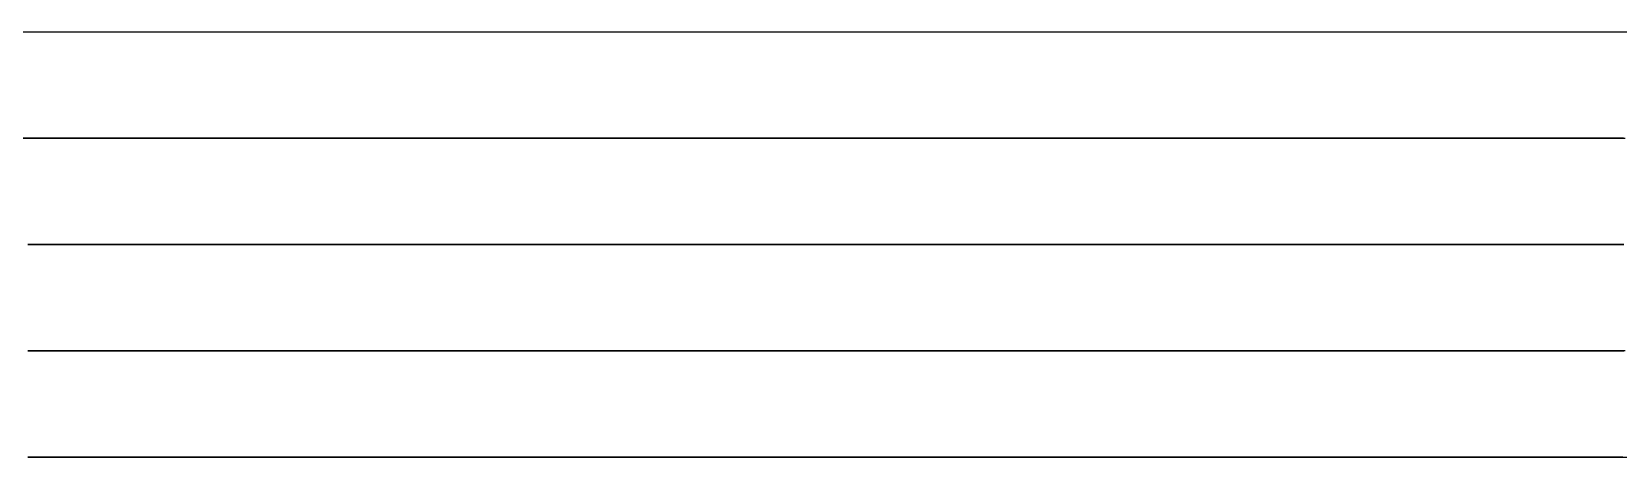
# Model space of a CAD drawing. Extents: x 0 to 9000, y -400 to 0.
# Drawn here: x 3910 to 5401, y -400 to 0 of the extents above; entities that cross this region are included whole.
import ezdxf

# ---------------------------------------------------------------- set-up
doc = ezdxf.new("R2010")
doc.units = 0

msp = doc.modelspace()

# ---------------------------------------------------------------- linework, layer by layer
at = {"layer": 'LAY0', "color": 2}
for points in [[(3888.86, -0.1), (3916.64, -0.1), (3937.48, -0.1), (3958.32, -0.1), (3979.16, -0.1), (4000, -0.1), (4010.42, -0.1), (4020.83, -0.1), (4031.25, -0.1), (4041.66, -0.1), (4055.55, -0.1), (4069.44, -0.1), (4083.33, -0.1), (4093.75, -0.1), (4104.16, -0.1), (4114.58, -0.1), (4125, -0.1), (4135.42, -0.1), (4145.83, -0.1), (4156.25, -0.1), (4166.66, -0.1), (4180.55, -0.1), (4194.44, -0.1), (4208.33, -0.1), (4218.75, -0.1), (4229.16, -0.1), (4239.58, -0.1), (4250, -0.1), (4260.42, -0.1), (4270.83, -0.1), (4281.25, -0.1), (4291.66, -0.1), (4305.55, -0.1), (4319.44, -0.1), (4333.33, -0.1), (4343.75, -0.1), (4354.16, -0.1), (4364.58, -0.1), (4375, -0.1), (4385.41, -0.1), (4395.83, -0.1), (4406.25, -0.1), (4416.66, -0.1), (4430.55, -0.1), (4444.44, -0.1), (4458.33, -0.1), (4468.75, -0.1), (4479.16, -0.1), (4489.58, -0.1), (4500, -0.1), (4510.42, -0.1), (4520.83, -0.1), (4531.25, -0.1), (4541.66, -0.1), (4555.55, -0.1), (4569.44, -0.1), (4583.33, -0.1), (4593.75, -0.1), (4604.16, -0.1), (4614.58, -0.1), (4625, -0.1), (4635.42, -0.1), (4645.83, -0.1), (4656.25, -0.1), (4666.66, -0.1), (4680.55, -0.1), (4694.44, -0.1), (4708.33, -0.1), (4718.75, -0.1), (4729.16, -0.1), (4739.58, -0.1), (4750, -0.1), (4760.42, -0.1), (4770.83, -0.1), (4781.25, -0.1), (4791.66, -0.1), (4805.55, -0.1), (4819.44, -0.1), (4833.33, -0.1), (4843.75, -0.1), (4854.17, -0.1), (4864.58, -0.1), (4875, -0.1), (4885.42, -0.1), (4895.83, -0.1), (4906.25, -0.1), (4916.66, -0.1), (4930.55, -0.1), (4944.44, -0.1), (4958.33, -0.1), (4968.75, -0.1), (4979.17, -0.1), (4989.58, -0.1), (5000, -0.1), (5010.41, -0.1), (5020.82, -0.1), (5031.23, -0.1), (5041.64, -0.1), (5055.53, -0.1), (5069.42, -0.1), (5083.31, -0.1), (5093.73, -0.1), (5104.15, -0.1), (5114.58, -0.1), (5125, -0.1), (5135.41, -0.1), (5145.82, -0.1), (5156.23, -0.1), (5166.65, -0.1), (5180.53, -0.1), (5194.42, -0.1), (5208.31, -0.1), (5218.73, -0.1), (5229.15, -0.1), (5239.58, -0.1), (5250, -0.1), (5260.41, -0.1), (5270.82, -0.1), (5281.24, -0.1), (5291.65, -0.1), (5305.54, -0.1), (5319.43, -0.1), (5333.32, -0.1), (5343.74, -0.1), (5354.16, -0.1), (5364.58, -0.1), (5375, -0.1), (5385.41, -0.1), (5395.82, -0.1), (5406.24, -0.1)], [(3888.9, -0.100003), (3916.68, -0.100003), (3937.51, -0.100003), (3958.34, -0.100003), (3979.17, -0.100003), (4000, -0.100003), (4010.42, -0.100003), (4020.83, -0.100003), (4031.25, -0.100003), (4041.67, -0.100003), (4055.56, -0.100003), (4069.45, -0.100003), (4083.33, -0.100003), (4093.75, -0.100003), (4104.17, -0.100003), (4114.58, -0.100003), (4125, -0.100003), (4135.42, -0.100003), (4145.83, -0.100003), (4156.25, -0.100003), (4166.67, -0.100003), (4180.56, -0.100003), (4194.45, -0.100003), (4208.34, -0.100003), (4218.75, -0.100003), (4229.17, -0.100003), (4239.58, -0.100003), (4250, -0.100003), (4260.42, -0.100003), (4270.83, -0.100003), (4281.25, -0.100003), (4291.67, -0.100003), (4305.56, -0.100003), (4319.45, -0.100003), (4333.34, -0.100003), (4343.75, -0.100003), (4354.17, -0.100003), (4364.58, -0.100003), (4375, -0.100003), (4385.42, -0.100003), (4395.83, -0.100003), (4406.25, -0.100003), (4416.67, -0.100003), (4430.56, -0.100003), (4444.45, -0.100003), (4458.34, -0.100003), (4468.75, -0.100003), (4479.17, -0.100003), (4489.58, -0.100003), (4500, -0.100003), (4510.42, -0.100003), (4520.83, -0.100003), (4531.25, -0.100003), (4541.67, -0.100003), (4555.56, -0.100003), (4569.45, -0.100003), (4583.33, -0.100003), (4593.75, -0.100003), (4604.17, -0.100003), (4614.58, -0.100003), (4625, -0.100003), (4635.42, -0.100003), (4645.83, -0.100003), (4656.25, -0.100003), (4666.67, -0.100003), (4680.56, -0.100003), (4694.45, -0.100003), (4708.33, -0.100003), (4718.75, -0.100003), (4729.17, -0.100003), (4739.58, -0.100003), (4750, -0.100003), (4760.42, -0.100003), (4770.83, -0.100003), (4781.25, -0.100003), (4791.67, -0.100003), (4805.56, -0.100003), (4819.45, -0.100003), (4833.33, -0.100003), (4843.75, -0.100003), (4854.17, -0.100003), (4864.58, -0.100003), (4875, -0.100003), (4885.42, -0.100003), (4895.83, -0.100003), (4906.25, -0.100003), (4916.67, -0.100003), (4930.56, -0.100003), (4944.45, -0.100003), (4958.33, -0.100003), (4968.75, -0.100003), (4979.17, -0.100003), (4989.58, -0.100003), (5000, -0.100003), (5010.42, -0.100003), (5020.83, -0.100003), (5031.25, -0.100003), (5041.67, -0.100003), (5055.56, -0.100003), (5069.44, -0.100003), (5083.33, -0.100003), (5093.75, -0.100003), (5104.17, -0.100003), (5114.58, -0.100003), (5125, -0.100003), (5135.42, -0.100003), (5145.83, -0.100003), (5156.25, -0.100003), (5166.67, -0.100003), (5180.56, -0.100003), (5194.44, -0.100003), (5208.33, -0.100003), (5218.75, -0.100003), (5229.17, -0.100003), (5239.58, -0.100003), (5250, -0.100003), (5260.42, -0.100003), (5270.83, -0.100003), (5281.25, -0.100003), (5291.67, -0.100003), (5305.56, -0.100003), (5319.44, -0.100003), (5333.33, -0.100003), (5343.75, -0.100003), (5354.17, -0.100003), (5364.58, -0.100003), (5375, -0.100003), (5385.42, -0.100003), (5395.83, -0.100003), (5406.25, -0.100003)], [(4000, -0.1), (4010.42, -0.1), (4020.83, -0.1), (4031.25, -0.1), (4041.67, -0.1), (4055.56, -0.1), (4069.44, -0.1), (4083.33, -0.1), (4093.75, -0.1), (4104.17, -0.1), (4114.58, -0.1), (4125, -0.1), (4135.42, -0.1), (4145.83, -0.1), (4156.25, -0.1), (4166.67, -0.1), (4180.56, -0.1), (4194.44, -0.1), (4208.33, -0.1), (4218.75, -0.1), (4229.17, -0.1), (4239.58, -0.1), (4250, -0.1), (4260.42, -0.1), (4270.83, -0.1), (4281.25, -0.1), (4291.67, -0.1), (4305.56, -0.1), (4319.44, -0.1), (4333.33, -0.1), (4343.75, -0.1), (4354.17, -0.1), (4364.58, -0.1), (4375, -0.1), (4385.42, -0.1), (4395.83, -0.1), (4406.25, -0.1), (4416.67, -0.1), (4430.56, -0.1), (4444.44, -0.1), (4458.33, -0.1), (4468.75, -0.1), (4479.17, -0.1), (4489.58, -0.1), (4500, -0.1), (4510.42, -0.1), (4520.83, -0.1), (4531.25, -0.1), (4541.67, -0.1), (4555.56, -0.1), (4569.44, -0.1), (4583.33, -0.1), (4593.75, -0.1), (4604.17, -0.1), (4614.58, -0.1), (4625, -0.1), (4635.42, -0.1), (4645.83, -0.1), (4656.25, -0.1), (4666.67, -0.1), (4680.56, -0.1), (4694.44, -0.1), (4708.33, -0.1), (4718.75, -0.1), (4729.17, -0.1), (4739.58, -0.1), (4750, -0.1), (4760.42, -0.1), (4770.83, -0.1), (4781.25, -0.1), (4791.67, -0.1), (4805.56, -0.1), (4819.44, -0.1), (4833.33, -0.1), (4843.75, -0.1), (4854.17, -0.1), (4864.58, -0.1), (4875, -0.1), (4885.42, -0.1), (4895.83, -0.1), (4906.25, -0.1), (4916.67, -0.1), (4930.56, -0.1), (4944.44, -0.1), (4958.33, -0.1), (4968.75, -0.1), (4979.17, -0.1), (4989.58, -0.1), (5000, -0.1), (5009.62, -0.1), (5019.25, -0.1), (5028.89, -0.1), (5038.54, -0.1), (5051.44, -0.1), (5064.35, -0.1), (5077.29, -0.1), (5087.01, -0.1), (5096.75, -0.1), (5106.49, -0.1), (5116.26, -0.1), (5125.87, -0.1), (5135.5, -0.1), (5145.14, -0.1), (5154.79, -0.1), (5167.68, -0.1), (5180.6, -0.1), (5193.54, -0.1), (5203.26, -0.1), (5213, -0.1), (5222.75, -0.1), (5232.51, -0.1), (5242.12, -0.1), (5251.74, -0.1), (5261.38, -0.1), (5271.03, -0.1), (5283.92, -0.1), (5296.84, -0.1), (5309.78, -0.1), (5319.51, -0.1), (5329.24, -0.1), (5339, -0.1), (5348.77, -0.1), (5358.37, -0.1), (5367.99, -0.1), (5377.63, -0.1), (5387.28, -0.1), (5400.16, -0.1), (5413.08, -0.1)], [(5405.92, -100.1), (5395.51, -100.1), (5385.2, -100.1), (5375, -100.1), (5364.85, -100.1), (5354.56, -100.1), (5344.15, -100.1), (5333.65, -100.1), (5319.56, -100.1), (5305.44, -100.1), (5291.35, -100.1), (5280.85, -100.1), (5270.44, -100.1), (5260.15, -100.1), (5250, -100.1), (5239.92, -100.1), (5229.66, -100.1), (5219.25, -100.1), (5208.73, -100.1), (5194.59, -100.1), (5180.41, -100.1), (5166.27, -100.1), (5155.75, -100.1), (5145.34, -100.1), (5135.08, -100.1), (5125, -100.1), (5114.98, -100.1), (5104.74, -100.1), (5094.34, -100.1), (5083.8, -100.1), (5069.62, -100.1), (5055.38, -100.1), (5041.2, -100.1), (5030.66, -100.1), (5020.26, -100.1), (5010.02, -100.1), (5000, -100.1), (4989.54, -100.1), (4979.1, -100.1), (4968.68, -100.1), (4958.28, -100.1), (4944.43, -100.1), (4930.58, -100.1), (4916.72, -100.1), (4906.32, -100.1), (4895.9, -100.1), (4885.46, -100.1), (4875, -100.1), (4864.54, -100.1), (4854.11, -100.1), (4843.69, -100.1), (4833.28, -100.1), (4819.43, -100.1), (4805.58, -100.1), (4791.72, -100.1), (4781.31, -100.1), (4770.9, -100.1), (4760.46, -100.1), (4750, -100.1), (4739.54, -100.1), (4729.11, -100.1), (4718.69, -100.1), (4708.29, -100.1), (4694.43, -100.1), (4680.58, -100.1), (4666.72, -100.1), (4656.31, -100.1), (4645.89, -100.1), (4635.46, -100.1), (4625, -100.1), (4614.54, -100.1), (4604.11, -100.1), (4593.69, -100.1), (4583.29, -100.1), (4569.43, -100.1), (4555.58, -100.1), (4541.72, -100.1), (4531.31, -100.1), (4520.89, -100.1), (4510.46, -100.1), (4500, -100.1), (4489.55, -100.1), (4479.12, -100.1), (4468.7, -100.1), (4458.3, -100.1), (4444.43, -100.1), (4430.57, -100.1), (4416.71, -100.1), (4406.3, -100.1), (4395.88, -100.1), (4385.45, -100.1), (4375, -100.1), (4364.54, -100.1), (4354.11, -100.1), (4343.69, -100.1), (4333.29, -100.1), (4319.43, -100.1), (4305.58, -100.1), (4291.72, -100.1), (4281.31, -100.1), (4270.89, -100.1), (4260.46, -100.1), (4250, -100.1), (4239.53, -100.1), (4229.09, -100.1), (4218.68, -100.1), (4208.28, -100.1), (4194.42, -100.1), (4180.58, -100.1), (4166.73, -100.1), (4156.33, -100.1), (4145.91, -100.1), (4135.47, -100.1), (4125, -100.1), (4114.52, -100.1), (4104.08, -100.1), (4093.66, -100.1), (4083.26, -100.1), (4069.42, -100.1), (4055.58, -100.1), (4041.74, -100.1), (4031.34, -100.1), (4020.92, -100.1), (4010.48, -100.1), (4000, -100.1), (3979.06, -100.1), (3958.18, -100.1), (3937.35, -100.1), (3916.55, -100.1), (3888.85, -100.1)], [(3888.85, -100.1), (3916.6, -100.1), (3937.43, -100.1), (3958.27, -100.1), (3979.12, -100.1), (4000, -100.1), (4010.44, -100.1), (4020.86, -100.1), (4031.28, -100.1), (4041.69, -100.1), (4055.56, -100.1), (4069.43, -100.1), (4083.31, -100.1), (4093.72, -100.1), (4104.14, -100.1), (4114.56, -100.1), (4125, -100.1), (4135.43, -100.1), (4145.85, -100.1), (4156.27, -100.1), (4166.68, -100.1), (4180.56, -100.1), (4194.43, -100.1), (4208.31, -100.1), (4218.73, -100.1), (4229.14, -100.1), (4239.57, -100.1), (4250, -100.1), (4260.43, -100.1), (4270.85, -100.1), (4281.26, -100.1), (4291.67, -100.1), (4305.55, -100.1), (4319.43, -100.1), (4333.32, -100.1), (4343.73, -100.1), (4354.15, -100.1), (4364.57, -100.1), (4375, -100.1), (4385.42, -100.1), (4395.84, -100.1), (4406.26, -100.1), (4416.67, -100.1), (4430.55, -100.1), (4444.44, -100.1), (4458.32, -100.1), (4468.74, -100.1), (4479.15, -100.1), (4489.57, -100.1), (4500, -100.1), (4510.42, -100.1), (4520.84, -100.1), (4531.26, -100.1), (4541.67, -100.1), (4555.56, -100.1), (4569.44, -100.1), (4583.32, -100.1), (4593.73, -100.1), (4604.15, -100.1), (4614.57, -100.1), (4625, -100.1), (4635.42, -100.1), (4645.84, -100.1), (4656.26, -100.1), (4666.67, -100.1), (4680.56, -100.1), (4694.44, -100.1), (4708.32, -100.1), (4718.74, -100.1), (4729.15, -100.1), (4739.57, -100.1), (4750, -100.1), (4760.42, -100.1), (4770.84, -100.1), (4781.26, -100.1), (4791.67, -100.1), (4805.56, -100.1), (4819.44, -100.1), (4833.32, -100.1), (4843.74, -100.1), (4854.15, -100.1), (4864.57, -100.1), (4875, -100.1), (4885.42, -100.1), (4895.84, -100.1), (4906.26, -100.1), (4916.67, -100.1), (4930.56, -100.1), (4944.44, -100.1), (4958.32, -100.1), (4968.74, -100.1), (4979.15, -100.1), (4989.58, -100.1), (5000, -100.1), (5010.41, -100.1), (5020.82, -100.1), (5031.23, -100.1), (5041.64, -100.1), (5055.53, -100.1), (5069.42, -100.1), (5083.31, -100.1), (5093.73, -100.1), (5104.15, -100.1), (5114.58, -100.1), (5125, -100.1), (5135.41, -100.1), (5145.82, -100.1), (5156.23, -100.1), (5166.65, -100.1), (5180.53, -100.1), (5194.42, -100.1), (5208.31, -100.1), (5218.73, -100.1), (5229.15, -100.1), (5239.58, -100.1), (5250, -100.1), (5260.41, -100.1), (5270.82, -100.1), (5281.24, -100.1), (5291.65, -100.1), (5305.54, -100.1), (5319.43, -100.1), (5333.32, -100.1), (5343.74, -100.1), (5354.16, -100.1), (5364.58, -100.1), (5375, -100.1), (5385.41, -100.1), (5395.82, -100.1), (5406.24, -100.1)], [(4000, -100.1), (4010.42, -100.1), (4020.83, -100.1), (4031.25, -100.1), (4041.67, -100.1), (4055.56, -100.1), (4069.44, -100.1), (4083.33, -100.1), (4093.75, -100.1), (4104.17, -100.1), (4114.58, -100.1), (4125, -100.1), (4135.42, -100.1), (4145.83, -100.1), (4156.25, -100.1), (4166.67, -100.1), (4180.56, -100.1), (4194.44, -100.1), (4208.33, -100.1), (4218.75, -100.1), (4229.17, -100.1), (4239.58, -100.1), (4250, -100.1), (4260.42, -100.1), (4270.83, -100.1), (4281.25, -100.1), (4291.67, -100.1), (4305.56, -100.1), (4319.44, -100.1), (4333.33, -100.1), (4343.75, -100.1), (4354.17, -100.1), (4364.58, -100.1), (4375, -100.1), (4385.42, -100.1), (4395.83, -100.1), (4406.25, -100.1), (4416.67, -100.1), (4430.56, -100.1), (4444.44, -100.1), (4458.33, -100.1), (4468.75, -100.1), (4479.17, -100.1), (4489.58, -100.1), (4500, -100.1), (4510.42, -100.1), (4520.83, -100.1), (4531.25, -100.1), (4541.67, -100.1), (4555.56, -100.1), (4569.44, -100.1), (4583.33, -100.1), (4593.75, -100.1), (4604.17, -100.1), (4614.58, -100.1), (4625, -100.1), (4635.42, -100.1), (4645.83, -100.1), (4656.25, -100.1), (4666.67, -100.1), (4680.56, -100.1), (4694.44, -100.1), (4708.33, -100.1), (4718.75, -100.1), (4729.17, -100.1), (4739.58, -100.1), (4750, -100.1), (4760.42, -100.1), (4770.83, -100.1), (4781.25, -100.1), (4791.67, -100.1), (4805.56, -100.1), (4819.44, -100.1), (4833.33, -100.1), (4843.75, -100.1), (4854.17, -100.1), (4864.58, -100.1), (4875, -100.1), (4885.42, -100.1), (4895.83, -100.1), (4906.25, -100.1), (4916.67, -100.1), (4930.56, -100.1), (4944.44, -100.1), (4958.33, -100.1), (4968.75, -100.1), (4979.17, -100.1), (4989.58, -100.1), (5000, -100.1), (5009.43, -100.1), (5018.91, -100.1), (5028.42, -100.1), (5037.98, -100.1), (5050.8, -100.1), (5063.7, -100.1), (5076.69, -100.1), (5086.5, -100.1), (5096.36, -100.1), (5106.28, -100.1), (5116.26, -100.1), (5125.36, -100.1), (5134.53, -100.1), (5143.78, -100.1), (5153.11, -100.1), (5165.72, -100.1), (5178.54, -100.1), (5191.6, -100.1), (5201.57, -100.1), (5211.7, -100.1), (5222.01, -100.1), (5232.51, -100.1), (5241.34, -100.1), (5250.22, -100.1), (5259.18, -100.1), (5268.25, -100.1), (5280.57, -100.1), (5293.22, -100.1), (5306.28, -100.1), (5316.39, -100.1), (5326.81, -100.1), (5337.59, -100.1), (5348.77, -100.1), (5357.39, -100.1), (5365.99, -100.1), (5374.63, -100.1), (5383.38, -100.1), (5395.3, -100.1), (5407.67, -100.1)], [(5406.29, -200.1), (5395.88, -200.1), (5385.45, -200.1), (5375, -200.1), (5364.54, -200.1), (5354.11, -200.1), (5343.69, -200.1), (5333.29, -200.1), (5319.43, -200.1), (5305.57, -200.1), (5291.71, -200.1), (5281.31, -200.1), (5270.89, -200.1), (5260.46, -200.1), (5250, -200.1), (5239.53, -200.1), (5229.09, -200.1), (5218.67, -200.1), (5208.27, -200.1), (5194.42, -200.1), (5180.58, -200.1), (5166.73, -200.1), (5156.33, -200.1), (5145.91, -200.1), (5135.47, -200.1), (5125, -200.1), (5114.51, -200.1), (5104.06, -200.1), (5093.65, -200.1), (5083.25, -200.1), (5069.41, -200.1), (5055.59, -200.1), (5041.75, -200.1), (5031.35, -200.1), (5020.94, -200.1), (5010.49, -200.1), (5000, -200.1), (4989.6, -200.1), (4979.18, -200.1), (4968.77, -200.1), (4958.35, -200.1), (4944.45, -200.1), (4930.55, -200.1), (4916.65, -200.1), (4906.23, -200.1), (4895.82, -200.1), (4885.41, -200.1), (4875, -200.1), (4864.6, -200.1), (4854.19, -200.1), (4843.77, -200.1), (4833.35, -200.1), (4819.45, -200.1), (4805.55, -200.1), (4791.65, -200.1), (4781.23, -200.1), (4770.82, -200.1), (4760.4, -200.1), (4750, -200.1), (4739.6, -200.1), (4729.19, -200.1), (4718.77, -200.1), (4708.35, -200.1), (4694.45, -200.1), (4680.55, -200.1), (4666.65, -200.1), (4656.23, -200.1), (4645.81, -200.1), (4635.4, -200.1), (4625, -200.1), (4614.6, -200.1), (4604.19, -200.1), (4593.77, -200.1), (4583.35, -200.1), (4569.45, -200.1), (4555.55, -200.1), (4541.65, -200.1), (4531.23, -200.1), (4520.81, -200.1), (4510.4, -200.1), (4500, -200.1), (4489.6, -200.1), (4479.19, -200.1), (4468.77, -200.1), (4458.35, -200.1), (4444.45, -200.1), (4430.55, -200.1), (4416.65, -200.1), (4406.23, -200.1), (4395.81, -200.1), (4385.4, -200.1), (4375, -200.1), (4364.6, -200.1), (4354.2, -200.1), (4343.78, -200.1), (4333.36, -200.1), (4319.46, -200.1), (4305.55, -200.1), (4291.65, -200.1), (4281.22, -200.1), (4270.81, -200.1), (4260.4, -200.1), (4250, -200.1), (4239.61, -200.1), (4229.21, -200.1), (4218.79, -200.1), (4208.37, -200.1), (4194.46, -200.1), (4180.55, -200.1), (4166.64, -200.1), (4156.21, -200.1), (4145.79, -200.1), (4135.39, -200.1), (4125, -200.1), (4114.62, -200.1), (4104.22, -200.1), (4093.81, -200.1), (4083.38, -200.1), (4069.46, -200.1), (4055.54, -200.1), (4041.62, -200.1), (4031.2, -200.1), (4020.78, -200.1), (4010.38, -200.1), (4000, -200.1), (3989.59, -200.1), (3979.18, -200.1), (3968.76, -200.1), (3958.34, -200.1), (3944.45, -200.1), (3930.56, -200.1), (3916.66, -200.1), (3906.24, -200.1)], [(3906.24, -200.1), (3916.65, -200.1), (3930.55, -200.1), (3944.44, -200.1), (3958.33, -200.1), (3968.75, -200.1), (3979.17, -200.1), (3989.59, -200.1), (4000, -200.1), (4010.39, -200.1), (4020.8, -200.1), (4031.21, -200.1), (4041.63, -200.1), (4055.54, -200.1), (4069.45, -200.1), (4083.36, -200.1), (4093.78, -200.1), (4104.2, -200.1), (4114.61, -200.1), (4125, -200.1), (4135.4, -200.1), (4145.81, -200.1), (4156.22, -200.1), (4166.64, -200.1), (4180.54, -200.1), (4194.45, -200.1), (4208.35, -200.1), (4218.77, -200.1), (4229.19, -200.1), (4239.6, -200.1), (4250, -200.1), (4260.4, -200.1), (4270.81, -200.1), (4281.23, -200.1), (4291.65, -200.1), (4305.54, -200.1), (4319.44, -200.1), (4333.34, -200.1), (4343.76, -200.1), (4354.18, -200.1), (4364.59, -200.1), (4375, -200.1), (4385.41, -200.1), (4395.82, -200.1), (4406.23, -200.1), (4416.65, -200.1), (4430.55, -200.1), (4444.44, -200.1), (4458.34, -200.1), (4468.76, -200.1), (4479.18, -200.1), (4489.59, -200.1), (4500, -200.1), (4510.41, -200.1), (4520.82, -200.1), (4531.23, -200.1), (4541.65, -200.1), (4555.55, -200.1), (4569.44, -200.1), (4583.34, -200.1), (4593.76, -200.1), (4604.18, -200.1), (4614.59, -200.1), (4625, -200.1), (4635.41, -200.1), (4645.82, -200.1), (4656.23, -200.1), (4666.65, -200.1), (4680.55, -200.1), (4694.44, -200.1), (4708.34, -200.1), (4718.76, -200.1), (4729.18, -200.1), (4739.59, -200.1), (4750, -200.1), (4760.41, -200.1), (4770.82, -200.1), (4781.24, -200.1), (4791.65, -200.1), (4805.55, -200.1), (4819.44, -200.1), (4833.34, -200.1), (4843.76, -200.1), (4854.18, -200.1), (4864.59, -200.1), (4875, -200.1), (4885.41, -200.1), (4895.82, -200.1), (4906.24, -200.1), (4916.66, -200.1), (4930.55, -200.1), (4944.45, -200.1), (4958.34, -200.1), (4968.76, -200.1), (4979.18, -200.1), (4989.59, -200.1), (5000, -200.1), (5010.41, -200.1), (5020.82, -200.1), (5031.23, -200.1), (5041.64, -200.1), (5055.53, -200.1), (5069.42, -200.1), (5083.31, -200.1), (5093.73, -200.1), (5104.15, -200.1), (5114.58, -200.1), (5125, -200.1), (5135.41, -200.1), (5145.82, -200.1), (5156.23, -200.1), (5166.65, -200.1), (5180.53, -200.1), (5194.42, -200.1), (5208.31, -200.1), (5218.73, -200.1), (5229.15, -200.1), (5239.58, -200.1), (5250, -200.1), (5260.41, -200.1), (5270.82, -200.1), (5281.24, -200.1), (5291.65, -200.1), (5305.54, -200.1), (5319.43, -200.1), (5333.32, -200.1), (5343.73, -200.1), (5354.16, -200.1), (5364.58, -200.1), (5375, -200.1), (5385.41, -200.1), (5395.83, -200.1), (5406.24, -200.1)], [(4000, -200.1), (4010.42, -200.1), (4020.83, -200.1), (4031.25, -200.1), (4041.67, -200.1), (4055.56, -200.1), (4069.44, -200.1), (4083.33, -200.1), (4093.75, -200.1), (4104.17, -200.1), (4114.58, -200.1), (4125, -200.1), (4135.42, -200.1), (4145.83, -200.1), (4156.25, -200.1), (4166.67, -200.1), (4180.56, -200.1), (4194.44, -200.1), (4208.33, -200.1), (4218.75, -200.1), (4229.17, -200.1), (4239.58, -200.1), (4250, -200.1), (4260.42, -200.1), (4270.83, -200.1), (4281.25, -200.1), (4291.67, -200.1), (4305.56, -200.1), (4319.44, -200.1), (4333.33, -200.1), (4343.75, -200.1), (4354.17, -200.1), (4364.58, -200.1), (4375, -200.1), (4385.42, -200.1), (4395.83, -200.1), (4406.25, -200.1), (4416.67, -200.1), (4430.56, -200.1), (4444.44, -200.1), (4458.33, -200.1), (4468.75, -200.1), (4479.17, -200.1), (4489.58, -200.1), (4500, -200.1), (4510.42, -200.1), (4520.83, -200.1), (4531.25, -200.1), (4541.67, -200.1), (4555.56, -200.1), (4569.44, -200.1), (4583.33, -200.1), (4593.75, -200.1), (4604.17, -200.1), (4614.58, -200.1), (4625, -200.1), (4635.42, -200.1), (4645.83, -200.1), (4656.25, -200.1), (4666.67, -200.1), (4680.56, -200.1), (4694.44, -200.1), (4708.33, -200.1), (4718.75, -200.1), (4729.17, -200.1), (4739.58, -200.1), (4750, -200.1), (4760.42, -200.1), (4770.83, -200.1), (4781.25, -200.1), (4791.67, -200.1), (4805.56, -200.1), (4819.44, -200.1), (4833.33, -200.1), (4843.75, -200.1), (4854.17, -200.1), (4864.58, -200.1), (4875, -200.1), (4885.42, -200.1), (4895.83, -200.1), (4906.25, -200.1), (4916.67, -200.1), (4930.56, -200.1), (4944.44, -200.1), (4958.33, -200.1), (4968.75, -200.1), (4979.17, -200.1), (4989.58, -200.1), (5000, -200.1), (5009.71, -200.1), (5019.41, -200.1), (5029.11, -200.1), (5038.8, -200.1), (5051.73, -200.1), (5064.64, -200.1), (5077.56, -200.1), (5087.24, -200.1), (5096.91, -200.1), (5106.59, -200.1), (5116.26, -200.1), (5126.15, -200.1), (5136.01, -200.1), (5145.82, -200.1), (5155.6, -200.1), (5168.57, -200.1), (5181.48, -200.1), (5194.33, -200.1), (5203.92, -200.1), (5213.48, -200.1), (5223.01, -200.1), (5232.51, -200.1), (5242.63, -200.1), (5252.65, -200.1), (5262.59, -200.1), (5272.45, -200.1), (5285.46, -200.1), (5298.35, -200.1), (5311.11, -200.1), (5320.61, -200.1), (5330.05, -200.1), (5339.44, -200.1), (5348.77, -200.1), (5359.14, -200.1), (5369.36, -200.1), (5379.42, -200.1), (5389.36, -200.1), (5402.41, -200.1)], [(5407.75, -300.1), (5397.33, -300.1), (5386.46, -300.1), (5375, -300.1), (5363.28, -300.1), (5352.31, -300.1), (5341.9, -300.1), (5331.88, -300.1), (5318.91, -300.1), (5306.09, -300.1), (5293.11, -300.1), (5283.1, -300.1), (5272.69, -300.1), (5261.72, -300.1), (5250, -300.1), (5237.88, -300.1), (5226.75, -300.1), (5216.36, -300.1), (5206.47, -300.1), (5193.76, -300.1), (5181.24, -300.1), (5168.53, -300.1), (5158.64, -300.1), (5148.25, -300.1), (5137.12, -300.1), (5125, -300.1), (5112.62, -300.1), (5101.39, -300.1), (5091, -300.1), (5081.2, -300.1), (5068.66, -300.1), (5056.34, -300.1), (5043.8, -300.1), (5034, -300.1), (5023.61, -300.1), (5012.38, -300.1), (5000, -300.1), (4989.77, -300.1), (4979.44, -300.1), (4969.02, -300.1), (4958.55, -300.1), (4944.53, -300.1), (4930.48, -300.1), (4916.45, -300.1), (4905.98, -300.1), (4895.57, -300.1), (4885.23, -300.1), (4875, -300.1), (4864.75, -300.1), (4854.41, -300.1), (4844, -300.1), (4833.53, -300.1), (4819.52, -300.1), (4805.48, -300.1), (4791.47, -300.1), (4781, -300.1), (4770.59, -300.1), (4760.25, -300.1), (4750, -300.1), (4739.74, -300.1), (4729.4, -300.1), (4718.99, -300.1), (4708.52, -300.1), (4694.51, -300.1), (4680.49, -300.1), (4666.48, -300.1), (4656.02, -300.1), (4645.6, -300.1), (4635.26, -300.1), (4625, -300.1), (4614.73, -300.1), (4604.39, -300.1), (4593.97, -300.1), (4583.51, -300.1), (4569.51, -300.1), (4555.49, -300.1), (4541.49, -300.1), (4531.03, -300.1), (4520.62, -300.1), (4510.27, -300.1), (4500, -300.1), (4489.7, -300.1), (4479.34, -300.1), (4468.93, -300.1), (4458.48, -300.1), (4444.5, -300.1), (4430.51, -300.1), (4416.53, -300.1), (4406.07, -300.1), (4395.66, -300.1), (4385.3, -300.1), (4375, -300.1), (4364.72, -300.1), (4354.36, -300.1), (4343.95, -300.1), (4333.49, -300.1), (4319.5, -300.1), (4305.5, -300.1), (4291.52, -300.1), (4281.06, -300.1), (4270.64, -300.1), (4260.29, -300.1), (4250, -300.1), (4239.72, -300.1), (4229.37, -300.1), (4218.96, -300.1), (4208.5, -300.1), (4194.51, -300.1), (4180.5, -300.1), (4166.5, -300.1), (4156.04, -300.1), (4145.63, -300.1), (4135.28, -300.1), (4125, -300.1), (4114.73, -300.1), (4104.38, -300.1), (4093.97, -300.1), (4083.51, -300.1), (4069.51, -300.1), (4055.49, -300.1), (4041.5, -300.1), (4031.03, -300.1), (4020.62, -300.1), (4010.27, -300.1), (4000, -300.1), (3989.62, -300.1), (3979.22, -300.1), (3968.8, -300.1), (3958.37, -300.1), (3944.46, -300.1), (3930.54, -300.1), (3916.63, -300.1), (3906.2, -300.1)], [(3906.23, -300.1), (3916.65, -300.1), (3930.54, -300.1), (3944.44, -300.1), (3958.33, -300.1), (3968.75, -300.1), (3979.17, -300.1), (3989.59, -300.1), (4000, -300.1), (4010.38, -300.1), (4020.78, -300.1), (4031.2, -300.1), (4041.62, -300.1), (4055.54, -300.1), (4069.45, -300.1), (4083.37, -300.1), (4093.8, -300.1), (4104.21, -300.1), (4114.62, -300.1), (4125, -300.1), (4135.38, -300.1), (4145.79, -300.1), (4156.2, -300.1), (4166.63, -300.1), (4180.54, -300.1), (4194.45, -300.1), (4208.36, -300.1), (4218.79, -300.1), (4229.21, -300.1), (4239.61, -300.1), (4250, -300.1), (4260.39, -300.1), (4270.79, -300.1), (4281.21, -300.1), (4291.63, -300.1), (4305.54, -300.1), (4319.45, -300.1), (4333.36, -300.1), (4343.78, -300.1), (4354.2, -300.1), (4364.61, -300.1), (4375, -300.1), (4385.39, -300.1), (4395.8, -300.1), (4406.21, -300.1), (4416.64, -300.1), (4430.54, -300.1), (4444.45, -300.1), (4458.35, -300.1), (4468.78, -300.1), (4479.19, -300.1), (4489.6, -300.1), (4500, -300.1), (4510.39, -300.1), (4520.79, -300.1), (4531.21, -300.1), (4541.63, -300.1), (4555.54, -300.1), (4569.45, -300.1), (4583.36, -300.1), (4593.78, -300.1), (4604.2, -300.1), (4614.61, -300.1), (4625, -300.1), (4635.39, -300.1), (4645.8, -300.1), (4656.21, -300.1), (4666.63, -300.1), (4680.54, -300.1), (4694.45, -300.1), (4708.36, -300.1), (4718.78, -300.1), (4729.2, -300.1), (4739.61, -300.1), (4750, -300.1), (4760.39, -300.1), (4770.8, -300.1), (4781.21, -300.1), (4791.64, -300.1), (4805.54, -300.1), (4819.45, -300.1), (4833.36, -300.1), (4843.78, -300.1), (4854.2, -300.1), (4864.61, -300.1), (4875, -300.1), (4885.39, -300.1), (4895.8, -300.1), (4906.21, -300.1), (4916.64, -300.1), (4930.54, -300.1), (4944.45, -300.1), (4958.36, -300.1), (4968.78, -300.1), (4979.2, -300.1), (4989.61, -300.1), (5000, -300.1), (5010.41, -300.1), (5020.82, -300.1), (5031.23, -300.1), (5041.64, -300.1), (5055.53, -300.1), (5069.42, -300.1), (5083.31, -300.1), (5093.73, -300.1), (5104.15, -300.1), (5114.58, -300.1), (5125, -300.1), (5135.41, -300.1), (5145.82, -300.1), (5156.23, -300.1), (5166.65, -300.1), (5180.53, -300.1), (5194.42, -300.1), (5208.31, -300.1), (5218.73, -300.1), (5229.15, -300.1), (5239.58, -300.1), (5250, -300.1), (5260.41, -300.1), (5270.83, -300.1), (5281.24, -300.1), (5291.65, -300.1), (5305.54, -300.1), (5319.42, -300.1), (5333.31, -300.1), (5343.73, -300.1), (5354.15, -300.1), (5364.58, -300.1), (5375, -300.1), (5385.41, -300.1), (5395.83, -300.1), (5406.24, -300.1)], [(4000, -300.1), (4010.42, -300.1), (4020.83, -300.1), (4031.25, -300.1), (4041.67, -300.1), (4055.56, -300.1), (4069.44, -300.1), (4083.33, -300.1), (4093.75, -300.1), (4104.17, -300.1), (4114.58, -300.1), (4125, -300.1), (4135.42, -300.1), (4145.83, -300.1), (4156.25, -300.1), (4166.67, -300.1), (4180.56, -300.1), (4194.44, -300.1), (4208.33, -300.1), (4218.75, -300.1), (4229.17, -300.1), (4239.58, -300.1), (4250, -300.1), (4260.42, -300.1), (4270.83, -300.1), (4281.25, -300.1), (4291.67, -300.1), (4305.56, -300.1), (4319.44, -300.1), (4333.33, -300.1), (4343.75, -300.1), (4354.17, -300.1), (4364.58, -300.1), (4375, -300.1), (4385.42, -300.1), (4395.83, -300.1), (4406.25, -300.1), (4416.67, -300.1), (4430.56, -300.1), (4444.44, -300.1), (4458.33, -300.1), (4468.75, -300.1), (4479.17, -300.1), (4489.58, -300.1), (4500, -300.1), (4510.42, -300.1), (4520.83, -300.1), (4531.25, -300.1), (4541.67, -300.1), (4555.56, -300.1), (4569.44, -300.1), (4583.33, -300.1), (4593.75, -300.1), (4604.17, -300.1), (4614.58, -300.1), (4625, -300.1), (4635.42, -300.1), (4645.83, -300.1), (4656.25, -300.1), (4666.67, -300.1), (4680.56, -300.1), (4694.44, -300.1), (4708.33, -300.1), (4718.75, -300.1), (4729.17, -300.1), (4739.58, -300.1), (4750, -300.1), (4760.42, -300.1), (4770.83, -300.1), (4781.25, -300.1), (4791.67, -300.1), (4805.56, -300.1), (4819.44, -300.1), (4833.33, -300.1), (4843.75, -300.1), (4854.17, -300.1), (4864.58, -300.1), (4875, -300.1), (4885.42, -300.1), (4895.83, -300.1), (4906.25, -300.1), (4916.67, -300.1), (4930.56, -300.1), (4944.44, -300.1), (4958.33, -300.1), (4968.75, -300.1), (4979.17, -300.1), (4989.58, -300.1), (5000, -300.1), (5009.32, -300.1), (5018.68, -300.1), (5028.11, -300.1), (5037.6, -300.1), (5050.36, -300.1), (5063.24, -300.1), (5076.26, -300.1), (5086.12, -300.1), (5096.07, -300.1), (5106.12, -300.1), (5116.26, -300.1), (5125.09, -300.1), (5133.98, -300.1), (5142.95, -300.1), (5152.03, -300.1), (5164.36, -300.1), (5177.02, -300.1), (5190.08, -300.1), (5200.18, -300.1), (5210.6, -300.1), (5221.36, -300.1), (5232.51, -300.1), (5241.06, -300.1), (5249.51, -300.1), (5257.97, -300.1), (5266.5, -300.1), (5278.16, -300.1), (5290.31, -300.1), (5303.17, -300.1), (5313.44, -300.1), (5324.36, -300.1), (5336.09, -300.1), (5348.77, -300.1), (5357.32, -300.1), (5365.38, -300.1), (5373.18, -300.1), (5380.94, -300.1), (5391.51, -300.1), (5402.7, -300.1)], [(3906.28, -400.1), (3916.68, -400.1), (3930.55, -400.1), (3944.42, -400.1), (3958.3, -400.1), (3968.71, -400.1), (3979.13, -400.1), (3989.56, -400.1), (4000, -400.1), (4010.54, -400.1), (4021.02, -400.1), (4031.44, -400.1), (4041.81, -400.1), (4055.6, -400.1), (4069.38, -400.1), (4083.18, -400.1), (4093.55, -400.1), (4103.97, -400.1), (4114.45, -400.1), (4125, -400.1), (4135.52, -400.1), (4145.98, -400.1), (4156.4, -400.1), (4166.78, -400.1), (4180.59, -400.1), (4194.39, -400.1), (4208.2, -400.1), (4218.59, -400.1), (4229.01, -400.1), (4239.47, -400.1), (4250, -400.1), (4260.5, -400.1), (4270.95, -400.1), (4281.37, -400.1), (4291.76, -400.1), (4305.59, -400.1), (4319.4, -400.1), (4333.23, -400.1), (4343.62, -400.1), (4354.04, -400.1), (4364.5, -400.1), (4375, -400.1), (4385.48, -400.1), (4395.93, -400.1), (4406.34, -400.1), (4416.74, -400.1), (4430.58, -400.1), (4444.41, -400.1), (4458.25, -400.1), (4468.65, -400.1), (4479.07, -400.1), (4489.52, -400.1), (4500, -400.1), (4510.49, -400.1), (4520.93, -400.1), (4531.35, -400.1), (4541.74, -400.1), (4555.58, -400.1), (4569.41, -400.1), (4583.25, -400.1), (4593.64, -400.1), (4604.06, -400.1), (4614.51, -400.1), (4625, -400.1), (4635.48, -400.1), (4645.92, -400.1), (4656.34, -400.1), (4666.74, -400.1), (4680.58, -400.1), (4694.41, -400.1), (4708.26, -400.1), (4718.65, -400.1), (4729.07, -400.1), (4739.52, -400.1), (4750, -400.1), (4760.47, -400.1), (4770.91, -400.1), (4781.33, -400.1), (4791.73, -400.1), (4805.58, -400.1), (4819.42, -400.1), (4833.26, -400.1), (4843.66, -400.1), (4854.08, -400.1), (4864.52, -400.1), (4875, -400.1), (4885.47, -400.1), (4895.91, -400.1), (4906.33, -400.1), (4916.73, -400.1), (4930.57, -400.1), (4944.42, -400.1), (4958.27, -400.1), (4968.67, -400.1), (4979.09, -400.1), (4989.53, -400.1), (5000, -400.1), (5010.41, -400.1), (5020.82, -400.1), (5031.24, -400.1), (5041.65, -400.1), (5055.53, -400.1), (5069.42, -400.1), (5083.31, -400.1), (5093.73, -400.1), (5104.15, -400.1), (5114.57, -400.1), (5125, -400.1), (5135.41, -400.1), (5145.82, -400.1), (5156.23, -400.1), (5166.65, -400.1), (5180.53, -400.1), (5194.42, -400.1), (5208.31, -400.1), (5218.73, -400.1), (5229.15, -400.1), (5239.58, -400.1), (5250, -400.1), (5260.41, -400.1), (5270.82, -400.1), (5281.23, -400.1), (5291.65, -400.1), (5305.54, -400.1), (5319.43, -400.1), (5333.32, -400.1), (5343.74, -400.1), (5354.16, -400.1), (5364.58, -400.1), (5375, -400.1), (5385.41, -400.1), (5395.82, -400.1), (5406.23, -400.1)], [(5405.32, -400.1), (5394.92, -400.1), (5384.8, -400.1), (5375, -400.1), (5365.35, -400.1), (5355.29, -400.1), (5344.9, -400.1), (5334.25, -400.1), (5319.79, -400.1), (5305.21, -400.1), (5290.75, -400.1), (5280.1, -400.1), (5269.71, -400.1), (5259.65, -400.1), (5250, -400.1), (5240.54, -400.1), (5230.57, -400.1), (5220.19, -400.1), (5209.48, -400.1), (5194.87, -400.1), (5180.13, -400.1), (5165.52, -400.1), (5154.81, -400.1), (5144.43, -400.1), (5134.46, -400.1), (5125, -400.1), (5115.69, -400.1), (5105.81, -400.1), (5095.44, -400.1), (5084.68, -400.1), (5069.95, -400.1), (5055.05, -400.1), (5040.32, -400.1), (5029.56, -400.1), (5019.19, -400.1), (5009.31, -400.1), (5000, -400.1), (4989.25, -400.1), (4978.69, -400.1), (4968.27, -400.1), (4957.95, -400.1), (4944.31, -400.1), (4930.7, -400.1), (4917.05, -400.1), (4906.73, -400.1), (4896.31, -400.1), (4885.75, -400.1), (4875, -400.1), (4864.26, -400.1), (4853.7, -400.1), (4843.28, -400.1), (4832.96, -400.1), (4819.31, -400.1), (4805.69, -400.1), (4792.04, -400.1), (4781.72, -400.1), (4771.3, -400.1), (4760.74, -400.1), (4750, -400.1), (4739.26, -400.1), (4728.7, -400.1), (4718.28, -400.1), (4707.96, -400.1), (4694.31, -400.1), (4680.7, -400.1), (4667.04, -400.1), (4656.72, -400.1), (4646.3, -400.1), (4635.74, -400.1), (4625, -400.1), (4614.26, -400.1), (4603.69, -400.1), (4593.27, -400.1), (4582.96, -400.1), (4569.31, -400.1), (4555.7, -400.1), (4542.05, -400.1), (4531.73, -400.1), (4521.31, -400.1), (4510.75, -400.1), (4500, -400.1), (4489.29, -400.1), (4478.74, -400.1), (4468.32, -400.1), (4458, -400.1), (4444.32, -400.1), (4430.68, -400.1), (4417.01, -400.1), (4406.68, -400.1), (4396.26, -400.1), (4385.71, -400.1), (4375, -400.1), (4364.25, -400.1), (4353.68, -400.1), (4343.26, -400.1), (4332.95, -400.1), (4319.31, -400.1), (4305.7, -400.1), (4292.05, -400.1), (4281.74, -400.1), (4271.32, -400.1), (4260.75, -400.1), (4250, -400.1), (4239.2, -400.1), (4228.62, -400.1), (4218.2, -400.1), (4207.9, -400.1), (4194.29, -400.1), (4180.72, -400.1), (4167.11, -400.1), (4156.81, -400.1), (4146.39, -400.1), (4135.8, -400.1), (4125, -400.1), (4114.15, -400.1), (4103.55, -400.1), (4093.13, -400.1), (4082.84, -400.1), (4069.27, -400.1), (4055.74, -400.1), (4042.16, -400.1), (4031.88, -400.1), (4021.46, -400.1), (4010.85, -400.1), (4000, -400.1), (3989.53, -400.1), (3979.09, -400.1), (3968.67, -400.1), (3958.28, -400.1), (3944.43, -400.1), (3930.58, -400.1), (3916.73, -400.1), (3906.33, -400.1)], [(4000, -400.1), (4010.42, -400.1), (4020.83, -400.1), (4031.25, -400.1), (4041.67, -400.1), (4055.56, -400.1), (4069.44, -400.1), (4083.33, -400.1), (4093.75, -400.1), (4104.17, -400.1), (4114.58, -400.1), (4125, -400.1), (4135.42, -400.1), (4145.83, -400.1), (4156.25, -400.1), (4166.67, -400.1), (4180.56, -400.1), (4194.44, -400.1), (4208.33, -400.1), (4218.75, -400.1), (4229.17, -400.1), (4239.58, -400.1), (4250, -400.1), (4260.42, -400.1), (4270.83, -400.1), (4281.25, -400.1), (4291.67, -400.1), (4305.56, -400.1), (4319.44, -400.1), (4333.33, -400.1), (4343.75, -400.1), (4354.17, -400.1), (4364.58, -400.1), (4375, -400.1), (4385.42, -400.1), (4395.83, -400.1), (4406.25, -400.1), (4416.67, -400.1), (4430.56, -400.1), (4444.44, -400.1), (4458.33, -400.1), (4468.75, -400.1), (4479.17, -400.1), (4489.58, -400.1), (4500, -400.1), (4510.42, -400.1), (4520.83, -400.1), (4531.25, -400.1), (4541.67, -400.1), (4555.56, -400.1), (4569.44, -400.1), (4583.33, -400.1), (4593.75, -400.1), (4604.17, -400.1), (4614.58, -400.1), (4625, -400.1), (4635.42, -400.1), (4645.83, -400.1), (4656.25, -400.1), (4666.67, -400.1), (4680.56, -400.1), (4694.44, -400.1), (4708.33, -400.1), (4718.75, -400.1), (4729.17, -400.1), (4739.58, -400.1), (4750, -400.1), (4760.42, -400.1), (4770.83, -400.1), (4781.25, -400.1), (4791.67, -400.1), (4805.56, -400.1), (4819.44, -400.1), (4833.33, -400.1), (4843.75, -400.1), (4854.17, -400.1), (4864.58, -400.1), (4875, -400.1), (4885.42, -400.1), (4895.83, -400.1), (4906.25, -400.1), (4916.67, -400.1), (4930.56, -400.1), (4944.44, -400.1), (4958.33, -400.1), (4968.75, -400.1), (4979.17, -400.1), (4989.58, -400.1), (5000, -400.1), (5008.97, -400.1), (5018.01, -400.1), (5027.13, -400.1), (5036.36, -400.1), (5048.85, -400.1), (5061.61, -400.1), (5074.67, -400.1), (5084.71, -400.1), (5094.97, -400.1), (5105.47, -400.1), (5116.26, -400.1), (5124.79, -400.1), (5132.88, -400.1), (5140.75, -400.1), (5148.59, -400.1), (5159.27, -400.1), (5170.57, -400.1), (5182.93, -400.1), (5193.2, -400.1), (5204.63, -400.1), (5217.57, -400.1), (5232.51, -400.1), (5242.21, -400.1), (5251.89, -400.1), (5261.54, -400.1), (5271.19, -400.1), (5284.04, -400.1), (5296.9, -400.1), (5309.78, -400.1), (5319.47, -400.1), (5329.2, -400.1), (5338.96, -400.1), (5348.77, -400.1), (5358.49, -400.1), (5368.18, -400.1), (5377.84, -400.1), (5387.48, -400.1), (5400.32, -400.1), (5413.16, -400.1)]]:
    msp.add_lwpolyline(points, dxfattribs=at)

doc.saveas('drawing.dxf')
